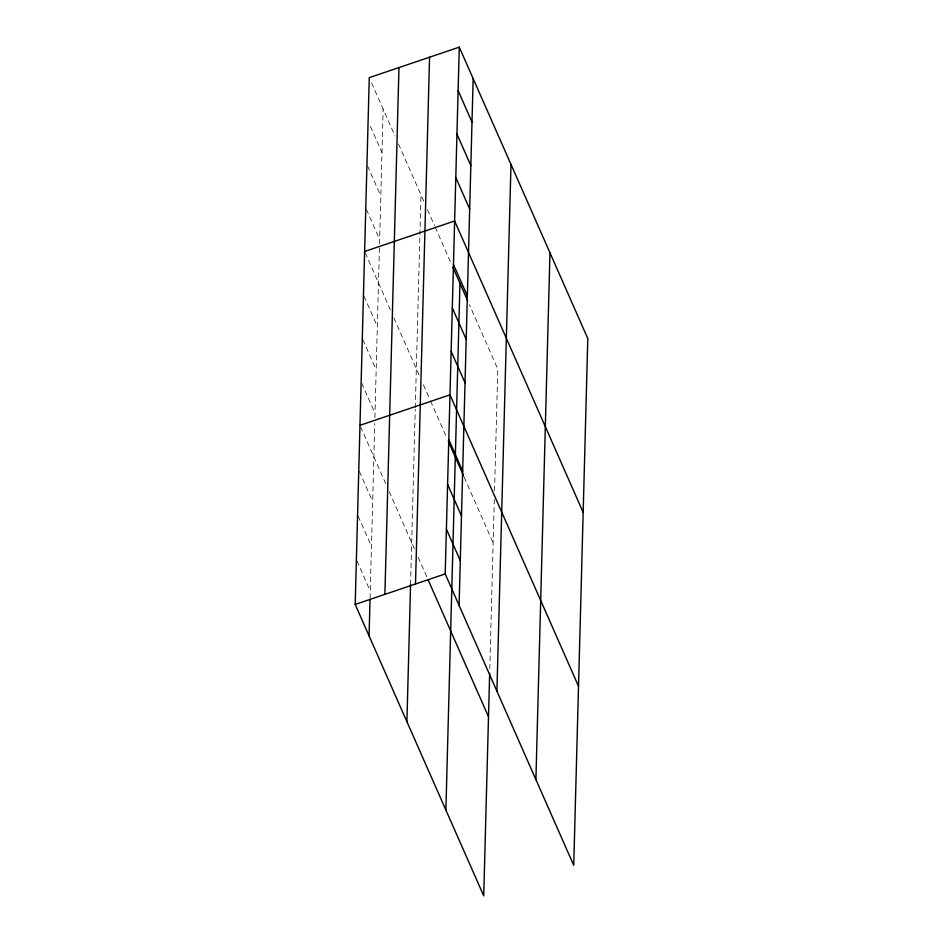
<?xml version="1.0" encoding="UTF-8"?>
<svg xmlns="http://www.w3.org/2000/svg" width="943" height="943" viewBox="0 0 943 943"><rect width="100%" height="100%" fill="white"/><g stroke="black" fill="none" stroke-linecap="round" stroke-linejoin="round"><path stroke-width="0.71" stroke-dasharray="4.71 3.54" d="M370.069 598.345L374.748 423.466M374.901 417.678L379.499 245.286M379.546 243.836L383.141 109.105M410.57 584.46L415.25 409.297M415.285 407.847L420.979 194.895M489.782 668.941L494.309 499.448M494.545 490.749L497.798 369.067L469.414 304.719M371.577 82.89L394.964 135.922M398.512 143.961L424.527 202.934M427.474 209.629L434.558 225.695M435.147 227.039L451.685 264.535M370.41 126.35L381.986 152.566M367.522 165.874L380.819 196.026M366.356 209.334L379.664 239.487M365.2 252.795L390.319 309.752M393.868 317.803L419.883 376.764M423.419 384.803L429.914 399.537M430.503 400.869L446.452 437.033M464.18 477.229L493.154 542.897M364.033 296.255L377.341 326.408M362.878 339.716L376.174 369.868M361.711 383.176L375.019 413.329M360.556 426.637L385.675 483.594M389.223 491.645L414.637 549.274M418.185 557.301L427.049 577.387M359.354 471.406L372.662 501.57M358.163 516.186L371.459 546.339M356.961 560.967L370.269 591.12"/><path stroke-width="1.41" d="M489.665 673.278L483.724 895.85L355.193 604.428L369.267 77.644L459.276 47.15L587.807 338.572L573.733 865.356L445.202 573.933L459.276 47.15M369.067 635.9L370.033 599.783M384.897 594.361L398.972 67.578M406.904 721.678L410.57 584.46M415.498 584L429.572 57.217M445.886 810.061L459.96 283.277M459.088 605.406L473.162 78.623M496.914 691.195L510.988 164.4M535.907 779.578L549.969 252.783M364.623 251.486L454.632 220.992L583.163 512.414M359.978 425.317L449.988 394.834L578.519 686.256M355.193 604.428L445.202 573.933M458.121 90.611L471.995 122.083M456.954 134.071L470.84 165.544M455.799 177.532L469.673 208.992M453.477 264.453L467.351 295.913M452.876 267.211L467.645 300.699M452.31 307.913L466.196 339.374M451.155 351.374L465.029 382.834M448.797 439.603L462.671 471.076M448.231 441.053L463.591 475.885M447.595 484.384L461.481 515.856M446.404 529.164L460.278 560.625M428.228 580.075L488.509 716.739"/></g></svg>
